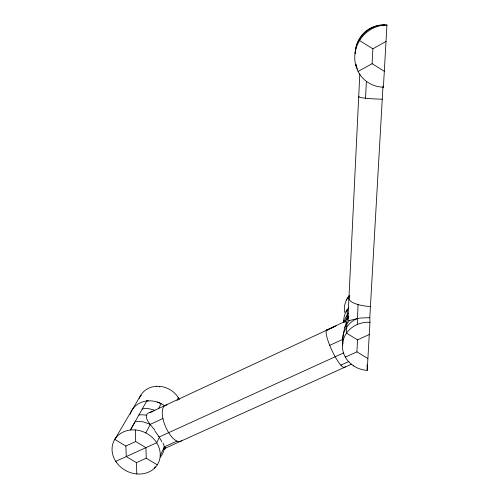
<?xml version="1.0" encoding="UTF-8"?>
<svg xmlns="http://www.w3.org/2000/svg" width="499" height="499" viewBox="0 0 499 499"><rect width="100%" height="100%" fill="white"/><g stroke="black" fill="none" stroke-linecap="round" stroke-linejoin="round"><path stroke-width="0.75" d="M357.309 324.481L358.039 304.565M369.965 322.292A26.316 24.102 4.7 0 0 342.426 344.977L342.489 347.965A26.316 24.102 4.7 0 0 351.795 364.607L354.402 366.409A26.316 24.102 4.7 0 0 367.214 370.414L369.965 322.292L369.796 317.657L382.945 86.92M359.816 73.883L347.884 319.809L348.196 320.458L349.038 320.595L359.823 318.069L369.796 317.657M353.722 365.979L353.729 365.555M342.738 339.339C342.663 330.675 348.951 321.811 357.296 318.505M342.751 338.846L342.981 344.017M345.37 356.486L345.339 357.128L356.91 351.876L367.894 358.55M343.699 320.383L343.624 322.129M365.524 98.247L366.391 81.237M342.408 345.732L342.732 339.382L329.714 345.352M356.91 351.876L357.546 339.863L346.499 333.145L347.354 309.499A24.345 22.524 3.5 0 0 347.048 309.966A24.283 22.467 3.5 0 0 346.749 310.44A24.208 22.399 3.5 0 0 346.468 310.927A24.12 22.312 3.5 0 0 346.194 311.413A24.021 22.218 3.5 0 0 345.938 311.906A24.314 22.492 3.5 0 0 343.692 322.098M358.095 71.476L372.104 63.691L372.884 48.821L386.014 41.454M383.326 25.848L383.375 24.95L386.956 25.044L383.4 87.163A31.556 30.077 -54.3 0 1 354.795 55.707A31.556 30.077 -54.3 0 1 386.956 25.044M342.782 338.222L343.543 332.428L345.339 325.647M347.884 319.585L348.514 317.239M162.955 443.012C165.799 447.584 163.391 453.223 160.441 457.121M355.993 64.196L355.868 65.806L355.949 64.764L356.043 65.095M343.848 322.597L345.564 317.632L348.539 313.085M345.402 325.423C346.543 323.564 346.375 319.304 344.553 322.08M154.54 468.174L155.189 466.771M160.223 455.824L164.383 446.786L176.964 441.11M165.269 447.84L165.007 448.314L351.851 364.052M177.12 400.535L178.436 397.809L177.825 398.09M344.578 312.362A23.272 21.638 2.8 0 1 346.481 299.974L347.26 298.564A23.31 21.669 2.8 0 1 348.146 297.204L349.144 295.913M145.851 432.939L150.342 424.325L162.936 418.505M158.426 408.824L161.121 403.66A23.016 20.135 27.2 0 0 157.179 402.038A23.041 20.153 27.2 0 0 140.094 402.88A23.016 20.135 27.2 0 0 130.22 414.282M345.938 311.906L347.048 309.966M152.968 411.638C139.265 413.409 150.305 424.78 154.759 429.889M148.346 400.853L146.775 400.99L130.426 430.001L135.235 421.468L142.895 421.767L150.342 424.325M142.234 409.043C146.088 407.683 151.035 408.993 154.964 410.434M345.059 321.468L345.077 321.45A25.069 23.11 4 0 1 348.57 315.954M345.57 321.131L326.483 330.213L336.12 325.872M149.862 412.542L334.056 326.77M141.473 395.47L140.855 395.102L114.789 439.413L125.854 446.031L135.691 441.528L145.926 447.659L146.257 458.238L157.291 464.843M357.546 339.863L369.266 334.492M343.599 352.93L159.586 436.806L156.705 442.763L115.743 461.363M340.848 365.149L348.944 361.482M125.854 446.031L126.266 456.585L136.427 462.66L146.257 458.238M146.332 401.046L146.775 400.99M348.551 297.872L347.94 297.504L348.146 297.204A23.409 21.763 2.8 0 1 349.5 295.502M372.104 63.691L384.311 71.27M359.498 38.492L360.228 38.941M359.573 40.55L372.884 48.821M164.845 448.302L164.383 446.786M357.527 69.087L357.321 68.625M357.053 67.995L356.928 67.677M382.989 86.096L383.4 87.163M356.511 66.56L356.348 66.074M135.279 429.926L135.691 441.528M136.427 462.66L136.82 473.956M367.083 364.863L367.214 370.414M159.337 386.313L159.349 386.974M165.537 447.216A23.871 20.721 27.2 0 1 163.978 449.686M138.903 414.956A23.871 20.721 27.2 0 1 146.394 415.237M158.751 436.351A16.186 2.389 56.3 0 1 161.77 441.758M154.746 430.774A16.168 2.214 54.4 0 1 158.738 436.394M139.233 398.57A22.124 19.505 27.2 0 1 142.358 393.025A22.149 19.523 27.2 0 1 156.499 386.288M156.486 386.301A22.124 19.505 27.2 0 1 179.422 399.643M157.173 402.044A23.01 20.128 27.2 0 1 164.745 405.905M347.048 309.96A24.314 22.492 3.5 0 1 348.72 307.683M344.797 327.45A25.58 23.522 4.3 0 1 349.649 320.483M347.26 298.564A23.197 21.569 2.8 0 0 346.986 299.026A23.016 21.401 2.9 0 0 346.481 299.974M355.145 53.362A28.873 27.526 -55.2 0 1 384.554 24.981M355.282 53.368A27.582 26.285 -55.6 0 1 383.394 24.938M382.246 99.189A22.998 1.977 1.3 0 1 359.062 96.357M370.426 306.529A21.332 6.949 3.7 0 1 349.387 296.924M181.798 440.436A19.555 8.115 67.1 0 1 165.4 426.321A19.555 8.115 67.1 0 1 166.997 405.038M345.214 366.466A20.783 4.179 64.8 0 1 331.954 350.466A20.783 4.179 64.8 0 1 328.049 329.976M116.641 462.667A24.782 21.338 27.2 0 0 158.164 463.334A24.782 21.338 27.2 0 0 133.651 429.851A24.782 21.338 27.2 0 0 116.641 462.667"/></g></svg>
